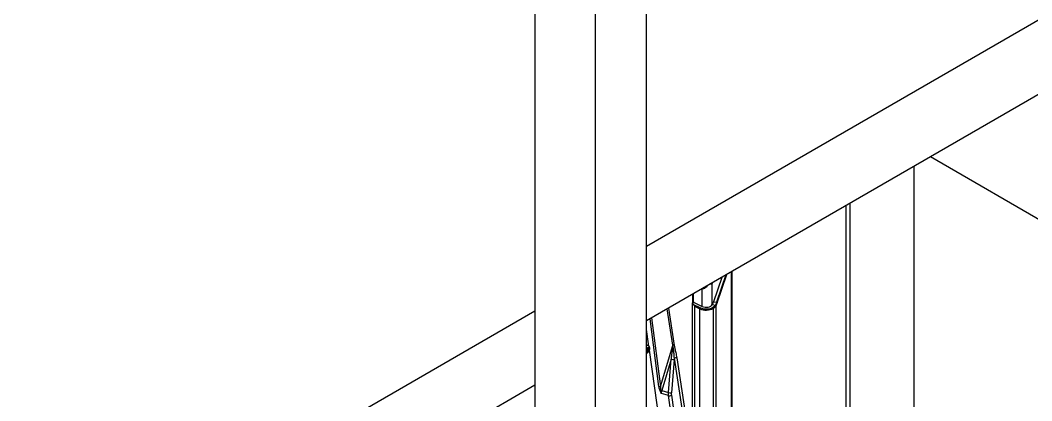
# Model space of a CAD drawing. Header units: millimetres. Extents: x -356 to 237, y 0 to 365.
# Drawn here: x -191.39 to -157.96, y 240.78 to 253.35 of the extents above; entities that cross this region are included whole.
import ezdxf

# ---------------------------------------------------------------- set-up
doc = ezdxf.new("R2010")
doc.units = ezdxf.units.MM

msp = doc.modelspace()

# ---------------------------------------------------------------- linework, layer by layer
at = {"color": 7, "linetype": 'Continuous', "lineweight": 25}
for p, q in [((-170.687, 209.916), (-170.687, 265.492)), ((-172.377, 208.903), (-172.377, 264.479)), ((-174.377, 264.354), (-174.377, 208.903)), ((-157.597, 253.43), (-170.687, 245.874)), ((-157.597, 250.981), (-170.687, 243.424)), ((-148.238, 241.293), (-161.309, 248.838)), ((-161.84, 225.464), (-161.84, 248.531)), ((-164.088, 229.297), (-164.088, 247.234)), ((-163.961, 229.224), (-163.961, 247.307)), ((-167.88, 238.665), (-167.88, 245.045)), ((-167.863, 238.713), (-167.863, 245.054)), ((-168.202, 244.859), (-168.48, 244.055)), ((-168.062, 244.939), (-168.372, 244.039)), ((-168.352, 244.021), (-168.029, 244.958)), ((-168.852, 244.482), (-168.853, 244.483)), ((-168.852, 243.903), (-168.852, 244.482)), ((-168.537, 244.665), (-168.531, 244.639)), ((-168.524, 244.673), (-168.531, 244.639)), ((-168.531, 244.639), (-168.531, 243.939)), ((-169.163, 244.023), (-169.163, 244.304)), ((-169.149, 244.312), (-169.149, 244.024)), ((-168.48, 244.055), (-168.372, 244.039)), ((-174.377, 243.744), (-208.509, 224.04)), ((-169.817, 242.616), (-170.002, 243.82)), ((-169.962, 243.843), (-169.773, 242.614)), ((-169.109, 244.027), (-169.17, 244.023)), ((-169.121, 243.949), (-169.17, 244.023)), ((-169.17, 237.997), (-169.17, 244.023)), ((-168.917, 243.85), (-169.121, 243.949)), ((-169.109, 244.027), (-168.846, 243.899)), ((-169.107, 243.91), (-168.93, 243.825)), ((-169.107, 243.91), (-169.107, 237.917)), ((-168.93, 237.831), (-168.93, 243.825)), ((-168.518, 243.959), (-168.411, 243.942)), ((-168.478, 237.843), (-168.478, 243.836)), ((-168.391, 237.93), (-168.391, 243.923)), ((-170.277, 241.258), (-170.567, 243.493)), ((-170.525, 243.518), (-170.231, 241.255)), ((-170.609, 242.585), (-170.687, 243.139)), ((-170.672, 242.465), (-170.687, 242.451)), ((-170.687, 242.438), (-170.676, 242.449)), ((-170.687, 242.431), (-170.683, 242.423)), ((-170.683, 242.423), (-170.662, 242.443)), ((-170.658, 242.528), (-170.677, 242.509)), ((-170.677, 242.509), (-170.667, 242.486)), ((-170.676, 242.449), (-170.662, 242.443)), ((-170.662, 242.51), (-170.666, 242.52)), ((-170.652, 242.447), (-170.666, 242.452)), ((-170.646, 242.611), (-170.662, 242.617)), ((-170.662, 242.51), (-170.648, 242.505)), ((-170.648, 242.505), (-170.658, 242.528)), ((-170.657, 242.505), (-170.643, 242.5)), ((-170.648, 242.442), (-170.638, 242.419)), ((-170.644, 242.432), (-170.632, 242.443)), ((-170.632, 242.443), (-170.643, 242.467)), ((-170.643, 242.467), (-170.629, 242.461)), ((-170.638, 242.487), (-170.617, 242.507)), ((-170.638, 242.487), (-170.624, 242.482)), ((-170.638, 242.419), (-170.618, 242.438)), ((-170.613, 242.524), (-170.633, 242.503)), ((-170.632, 242.443), (-170.618, 242.438)), ((-170.618, 242.438), (-170.629, 242.461)), ((-170.624, 242.482), (-170.603, 242.502)), ((-170.617, 242.507), (-170.621, 242.516)), ((-170.617, 242.507), (-170.603, 242.502)), ((-170.603, 242.502), (-170.613, 242.524)), ((-170.004, 238.277), (-170.59, 242.453)), ((-170.231, 241.255), (-169.817, 242.613)), ((-169.872, 242.153), (-170.186, 241.122)), ((-169.967, 241.051), (-169.872, 242.153)), ((-169.772, 242.146), (-169.867, 241.043)), ((-169.383, 239.681), (-169.768, 242.191)), ((-169.688, 242.202), (-169.302, 239.692)), ((-174.377, 241.294), (-208.509, 221.59)), ((-170.231, 241.255), (-170.227, 241.143)), ((-170.227, 241.143), (-170.198, 241.028)), ((-169.965, 240.952), (-170.198, 241.028)), ((-170.186, 241.122), (-169.967, 241.051)), ((-169.965, 240.952), (-169.967, 241.051)), ((-169.597, 238.333), (-169.965, 240.952)), ((-169.866, 240.963), (-169.498, 238.345))]:
    msp.add_line(p, q, dxfattribs=at)
at = {"color": 7, "linetype": 'Continuous', "lineweight": 25, "flags": 128}
for points in [[(-168.411, 243.942), (-168.436, 243.905), (-168.476, 243.871), (-168.527, 243.843), (-168.587, 243.823), (-168.654, 243.811), (-168.724, 243.808), (-168.793, 243.813), (-168.859, 243.828), (-168.917, 243.85)], [(-168.846, 243.899), (-168.803, 243.883), (-168.755, 243.874), (-168.704, 243.872), (-168.654, 243.877), (-168.607, 243.89), (-168.568, 243.908), (-168.538, 243.932), (-168.518, 243.959)], [(-170.662, 242.617), (-170.685, 242.621), (-170.687, 242.621)], [(-170.687, 242.612), (-170.669, 242.615), (-170.646, 242.612)], [(-170.669, 242.523), (-170.685, 242.502), (-170.687, 242.498)], [(-170.687, 242.421), (-170.68, 242.414), (-170.663, 242.408), (-170.645, 242.411), (-170.626, 242.424)], [(-170.626, 242.424), (-170.611, 242.445), (-170.602, 242.469), (-170.599, 242.495), (-170.604, 242.517), (-170.616, 242.532), (-170.632, 242.539), (-170.651, 242.536), (-170.669, 242.523)], [(-170.662, 242.443), (-170.66, 242.445), (-170.658, 242.446), (-170.656, 242.447), (-170.654, 242.447), (-170.652, 242.447), (-170.651, 242.446), (-170.649, 242.444), (-170.648, 242.442)], [(-170.633, 242.503), (-170.635, 242.502), (-170.637, 242.501), (-170.639, 242.5), (-170.642, 242.5), (-170.643, 242.5), (-170.645, 242.501), (-170.647, 242.503), (-170.648, 242.505)]]:
    msp.add_lwpolyline(points, dxfattribs=at)
at = {"color": 7, "linetype": 'Continuous', "lineweight": 25}
for centre, radius, start, end in [((-168.897, 243.824), 0.0334, 127.8889, 178.011), ((-168.716, 244.299), 0.521, 245.6933, 297.1943), ((-168.573, 244.018), 0.206, 297.6447, 332.3506), ((-168.413, 243.921), 0.0217, 6.0219, 83.9781), ((-170.77, 242.476), 0.111, 24.869, 41.0983), ((-170.669, 242.443), 0.00966, 74.7192, 140.6464), ((-170.686, 242.479), 0.0198, 314.5616, 18.5574), ((-170.654, 242.513), 0.00775, 200.7503, 248.4611), ((-170.624, 242.473), 0.0198, 134.5606, 198.5584), ((-170.61, 242.468), 0.0198, 134.5616, 198.5574), ((-170.647, 242.41), 0.0253, 327.6407, 34.5023), ((-169.806, 242.359), 0.216, 252.3131, 279.0545), ((-169.714, 242.094), 0.111, 76.2714, 119.2061), ((-170.248, 241.355), 0.102, 253.4323, 279.2545), ((-170.254, 241.258), 0.117, 271.5977, 283.4989), ((-170.291, 240.968), 0.186, 55.5951, 69.8009), ((-169.901, 241.257), 0.216, 252.3112, 279.0563), ((-169.93, 241.083), 0.135, 255.0825, 298.3663)]:
    msp.add_arc(centre, radius, start, end, dxfattribs=at)
for points, knots in [([(-168.68, 244.583), (-168.684, 244.576), (-168.704, 244.548), (-168.744, 244.511), (-168.793, 244.483), (-168.83, 244.477), (-168.845, 244.48), (-168.852, 244.482)], [0, 0, 0, 0, 0.107739, 0.483327, 0.776346, 0.893308, 1, 1, 1, 1]), ([(-168.531, 244.639), (-168.544, 244.636), (-168.564, 244.63), (-168.585, 244.633), (-168.592, 244.634)], [0, 0, 0, 0, 0.664757, 1, 1, 1, 1]), ([(-168.48, 244.055), (-168.482, 244.05), (-168.486, 244.039), (-168.491, 244.024), (-168.496, 244.01), (-168.502, 243.996), (-168.51, 243.978), (-168.515, 243.965), (-168.518, 243.959)], [0, 0, 0, 0, 0.167369, 0.335055, 0.450426, 0.597121, 0.798633, 1, 1, 1, 1]), ([(-168.372, 244.039), (-168.377, 244.026), (-168.385, 244.003), (-168.398, 243.971), (-168.406, 243.952), (-168.411, 243.942)], [0, 0, 0, 0, 0.377436, 0.701642, 1, 1, 1, 1]), ([(-168.372, 244.039), (-168.37, 244.038), (-168.366, 244.037), (-168.362, 244.035), (-168.358, 244.032), (-168.355, 244.028), (-168.353, 244.024), (-168.353, 244.022), (-168.352, 244.021)], [0, 0, 0, 0, 0.263351, 0.4008, 0.5384, 0.746172, 0.86906, 1, 1, 1, 1]), ([(-169.121, 243.949), (-169.117, 243.942), (-169.113, 243.934), (-169.109, 243.923), (-169.108, 243.918), (-169.107, 243.914), (-169.107, 243.911), (-169.107, 243.91)], [0, 0, 0, 0, 0.552318, 0.692158, 0.816275, 0.919579, 1, 1, 1, 1]), ([(-168.391, 243.923), (-168.384, 243.94), (-168.373, 243.964), (-168.361, 243.997), (-168.355, 244.013), (-168.352, 244.021)], [0, 0, 0, 0, 0.532903, 0.760651, 1, 1, 1, 1]), ([(-170.687, 242.365), (-170.683, 242.365), (-170.669, 242.366), (-170.648, 242.377), (-170.633, 242.39), (-170.626, 242.396)], [0, 0, 0, 0, 0.139731, 0.60121, 1, 1, 1, 1]), ([(-170.626, 242.396), (-170.62, 242.402), (-170.606, 242.418), (-170.59, 242.45), (-170.579, 242.489), (-170.58, 242.529), (-170.591, 242.565), (-170.612, 242.591), (-170.631, 242.607), (-170.644, 242.61), (-170.647, 242.611)], [0, 0, 0, 0, 0.095785, 0.252178, 0.41278, 0.576354, 0.714644, 0.844472, 0.971312, 1, 1, 1, 1]), ([(-169.872, 242.153), (-169.866, 242.19), (-169.854, 242.26), (-169.84, 242.362), (-169.829, 242.455), (-169.821, 242.538), (-169.818, 242.589), (-169.817, 242.613)], [0, 0, 0, 0, 0.241227, 0.461851, 0.667428, 0.848946, 1, 1, 1, 1]), ([(-169.773, 242.614), (-169.776, 242.615), (-169.783, 242.617), (-169.794, 242.617), (-169.805, 242.617), (-169.813, 242.616), (-169.817, 242.616)], [0, 0, 0, 0, 0.22456, 0.470552, 0.731522, 1, 1, 1, 1]), ([(-169.817, 242.615), (-169.817, 242.615), (-169.817, 242.615), (-169.817, 242.616), (-169.817, 242.616), (-169.817, 242.616), (-169.817, 242.616)], [0, 0, 0, 0, 0.610625, 0.823075, 0.914901, 1, 1, 1, 1]), ([(-169.817, 242.613), (-169.817, 242.613), (-169.817, 242.614), (-169.817, 242.615), (-169.817, 242.615)], [0, 0, 0, 0, 0.560339, 1, 1, 1, 1]), ([(-169.768, 242.191), (-169.771, 242.238), (-169.778, 242.332), (-169.795, 242.473), (-169.81, 242.567), (-169.817, 242.615)], [0, 0, 0, 0, 0.327994, 0.661688, 1, 1, 1, 1]), ([(-169.773, 242.614), (-169.766, 242.576), (-169.751, 242.498), (-169.717, 242.362), (-169.699, 242.262), (-169.688, 242.202)], [0, 0, 0, 0, 0.279345, 0.562355, 1, 1, 1, 1]), ([(-169.768, 242.191), (-169.769, 242.183), (-169.77, 242.167), (-169.771, 242.152), (-169.772, 242.146)], [0, 0, 0, 0, 0.558879, 1, 1, 1, 1]), ([(-170.251, 241.14), (-170.257, 241.16), (-170.268, 241.199), (-170.274, 241.238), (-170.277, 241.258)], [0, 0, 0, 0, 0.518514, 1, 1, 1, 1]), ([(-170.198, 241.028), (-170.209, 241.048), (-170.23, 241.084), (-170.245, 241.123), (-170.251, 241.14)], [0, 0, 0, 0, 0.564826, 1, 1, 1, 1]), ([(-170.186, 241.122), (-170.191, 241.106), (-170.201, 241.076), (-170.199, 241.043), (-170.198, 241.028)], [0, 0, 0, 0, 0.509965, 1, 1, 1, 1]), ([(-169.867, 241.043), (-169.868, 241.028), (-169.87, 241.001), (-169.867, 240.975), (-169.866, 240.963)], [0, 0, 0, 0, 0.5701744, 1, 1, 1, 1])]:
    msp.add_open_spline(points, degree=3, knots=knots, dxfattribs=at)

doc.saveas('drawing.dxf')
